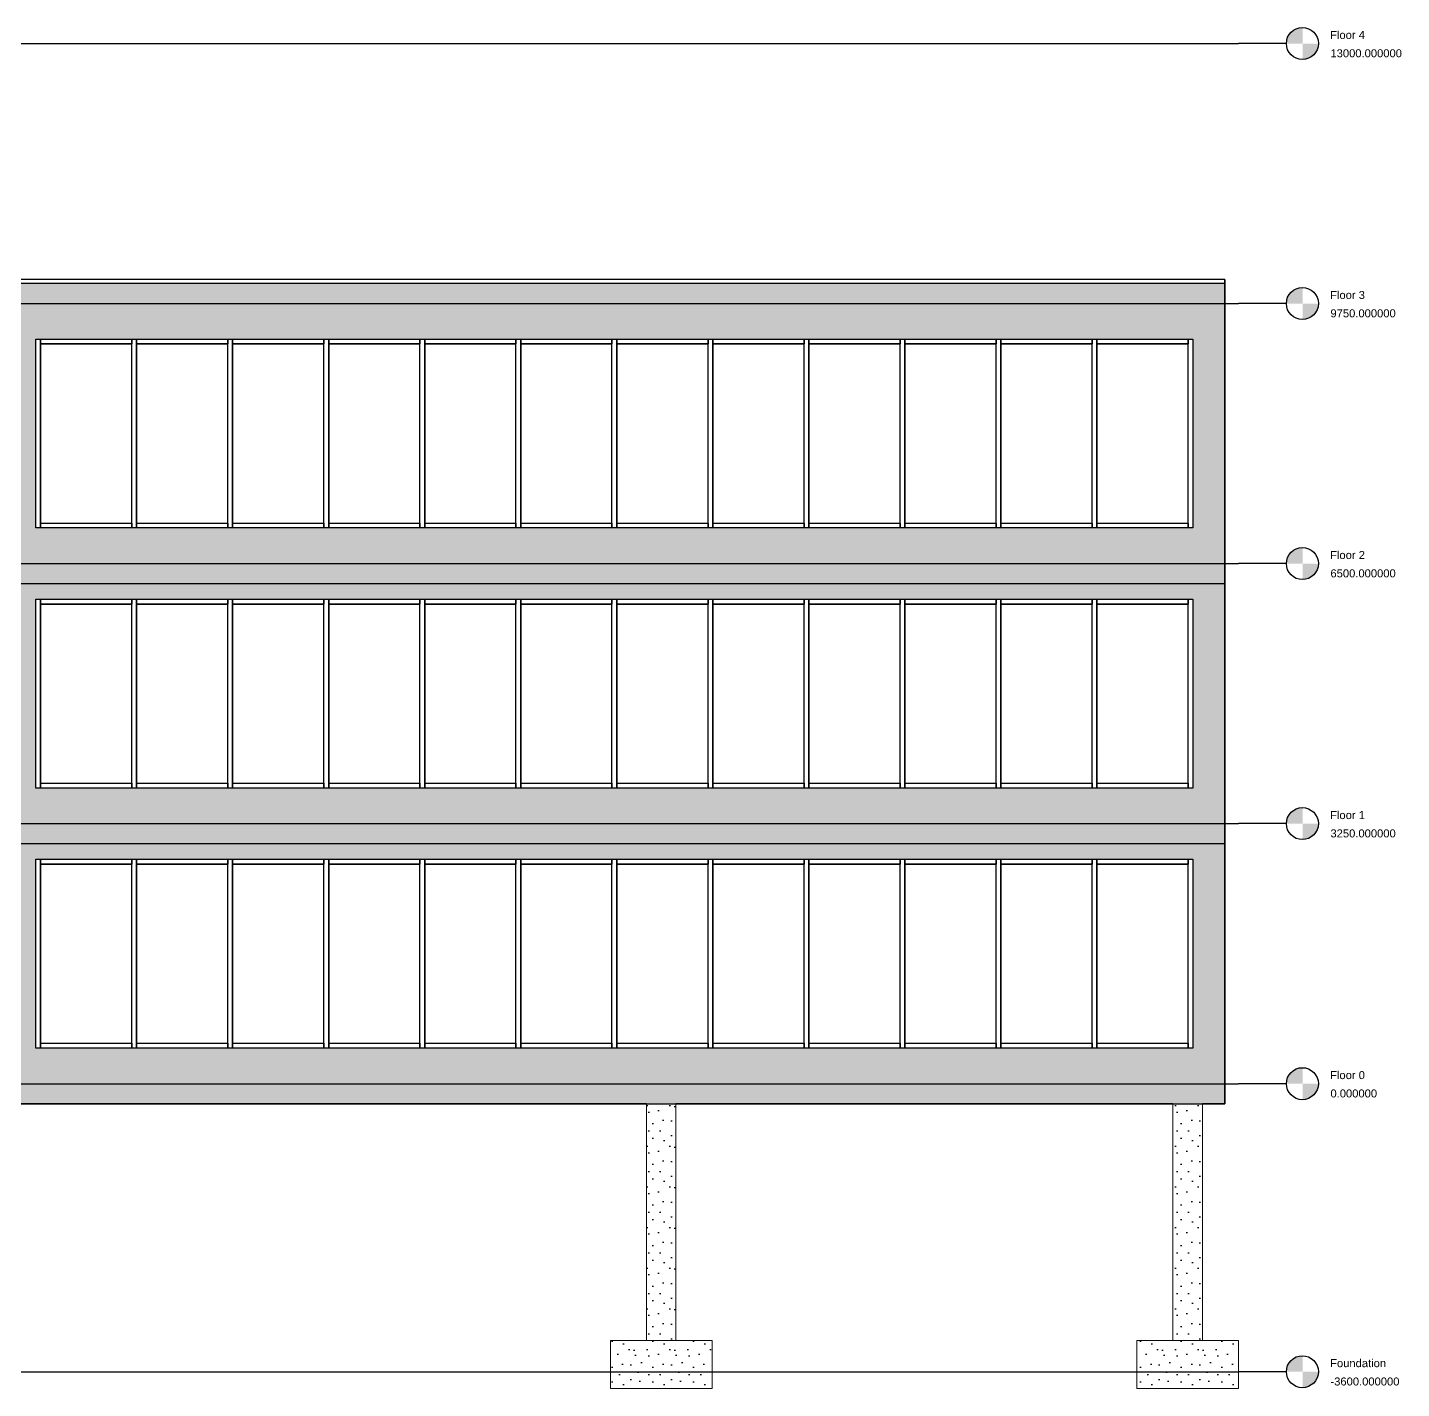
# Model space of a CAD drawing. Header units: millimetres. Extents: x -100 to 224448, y 0 to 22177.
# Drawn here: x 95565 to 112735, y 40 to 17050 of the extents above; entities that cross this region are included whole.
import ezdxf

# ---------------------------------------------------------------- set-up
doc = ezdxf.new("R2010")
doc.units = ezdxf.units.MM
doc.layers.get('0').update_dxf_attribs({"true_color": 0xdfdfdf})
for name, color, linetype in [('Background_Back bricks', 7, 'Continuous'), ('Background_Front bricks', 7, 'Continuous'), ('Background_GLASS', 161, 'Continuous'), ('Background_WINDOW_FRAME', 253, 'Continuous'), ('Elevation_Front bricks', 7, 'Continuous'), ('Viewport border', 7, 'Continuous')]:
    doc.layers.add(name, color=color, linetype=linetype)
doc.layers.add('Background_Concrete_ Reinforced', color=7, linetype='Continuous', lineweight=9)
doc.layers.add('Elevation_Concrete_ Reinforced', color=252, linetype='Continuous', lineweight=25)
doc.layers.add('Background_DETAIL_OBJECTS', color=7, linetype='Continuous', true_color=0xdfdfdf)
doc.styles.get("Standard").update_dxf_attribs({"font": 'arial.ttf'})

# ---------------------------------------------------------------- blocks, each defined once
blk = doc.blocks.new('_StoryIndicator')
h = blk.add_hatch(color=256)
h.paths.add_polyline_path([(-199, 0), (1, 0), (1, 200, 0.414214)])
h.paths.add_polyline_path([(201, 0), (1, 0), (1, -200, 0.414214)])
blk.add_line((-200, 0), (-800, 0))
blk.add_circle((-1, 0), 200)
for tag, p in [('STORYNAME', (346, 57)), ('STORYELEVATION', (350, -172))]:
    blk.add_attdef(tag, p, '', height=100)
blk = doc.blocks.new("AA'__section__..%5CMainBuilding.dwg", base_point=(4427, -9050, 0))
at = {"layer": 'Elevation_Concrete_ Reinforced'}
h = blk.add_hatch(dxfattribs=at)
h.set_pattern_fill('DOTS2', color=256, scale=20, style=0)
h.paths.add_polyline_path([(34216, -5450), (34216, -8410), (34586, -8410), (34586, -5450)])
h = blk.add_hatch(dxfattribs=at)
h.set_pattern_fill('DOTS2', color=256, scale=20, style=0)
h.paths.add_polyline_path([(40794, -5450), (40794, -8410), (41164, -8410), (41164, -5450)])
h = blk.add_hatch(dxfattribs=at)
h.set_pattern_fill('DOTS2', color=256, scale=20, style=0)
h.paths.add_polyline_path([(35036, -9010), (35036, -8410), (34586, -8410), (34216, -8410), (33766, -8410), (33766, -9010)])
h = blk.add_hatch(dxfattribs=at)
h.set_pattern_fill('DOTS2', color=256, scale=20, style=0)
h.paths.add_polyline_path([(41614, -9010), (41614, -8410), (41164, -8410), (40794, -8410), (40344, -8410), (40344, -9010)])
at = {"layer": 'Elevation_Front bricks'}
h = blk.add_hatch(dxfattribs=at)
h.set_pattern_fill('V_MASONRY300x75', color=256, scale=10, style=0)
h.paths.add_polyline_path([(41446, 4800), (26196, 4800), (26196, 4495), (26196, 4470), (26196, 4300), (26196, 1050), (41446, 1050)])
h.paths.add_polyline_path([(26586, 4105), (26646, 4105), (27786, 4105), (27846, 4105), (28986, 4105), (29046, 4105), (30186, 4105), (30246, 4105), (31386, 4105), (31446, 4105), (32586, 4105), (32646, 4105), (33786, 4105), (33846, 4105), (34986, 4105), (35046, 4105), (36186, 4105), (36246, 4105), (37386, 4105), (37446, 4105), (38586, 4105), (38646, 4105), (39786, 4105), (39846, 4105), (40986, 4105), (41046, 4105), (41046, 1745), (40986, 1745), (39846, 1745), (39786, 1745), (38646, 1745), (38586, 1745), (37446, 1745), (37386, 1745), (36246, 1745), (36186, 1745), (35046, 1745), (34986, 1745), (33846, 1745), (33786, 1745), (32646, 1745), (32586, 1745), (31446, 1745), (31386, 1745), (30246, 1745), (30186, 1745), (29046, 1745), (28986, 1745), (27846, 1745), (27786, 1745), (26646, 1745), (26586, 1745)], flags=16)
h = blk.add_hatch(dxfattribs=at)
h.set_pattern_fill('V_MASONRY300x75', color=256, scale=10, style=0)
h.paths.add_polyline_path([(26196, -2200), (41446, -2200), (41446, 1050), (26196, 1050)])
h.paths.add_polyline_path([(26586, 855), (26646, 855), (27786, 855), (27846, 855), (28986, 855), (29046, 855), (30186, 855), (30246, 855), (31386, 855), (31446, 855), (32586, 855), (32646, 855), (33786, 855), (33846, 855), (34986, 855), (35046, 855), (36186, 855), (36246, 855), (37386, 855), (37446, 855), (38586, 855), (38646, 855), (39786, 855), (39846, 855), (40986, 855), (41046, 855), (41046, -1505), (40986, -1505), (39846, -1505), (39786, -1505), (38646, -1505), (38586, -1505), (37446, -1505), (37386, -1505), (36246, -1505), (36186, -1505), (35046, -1505), (34986, -1505), (33846, -1505), (33786, -1505), (32646, -1505), (32586, -1505), (31446, -1505), (31386, -1505), (30246, -1505), (30186, -1505), (29046, -1505), (28986, -1505), (27846, -1505), (27786, -1505), (26646, -1505), (26586, -1505)], flags=16)
h = blk.add_hatch(dxfattribs=at)
h.set_pattern_fill('V_MASONRY300x75', color=256, scale=10, style=0)
h.paths.add_polyline_path([(41164, -5450), (41356, -5450), (41446, -5450), (41446, -2200), (26196, -2200), (26196, -5450), (34216, -5450), (34586, -5450), (40794, -5450)])
h.paths.add_polyline_path([(26586, -2395), (26646, -2395), (27786, -2395), (27846, -2395), (28986, -2395), (29046, -2395), (30186, -2395), (30246, -2395), (31386, -2395), (31446, -2395), (32586, -2395), (32646, -2395), (33786, -2395), (33846, -2395), (34986, -2395), (35046, -2395), (36186, -2395), (36246, -2395), (37386, -2395), (37446, -2395), (38586, -2395), (38646, -2395), (39786, -2395), (39846, -2395), (40986, -2395), (41046, -2395), (41046, -4755), (40986, -4755), (39846, -4755), (39786, -4755), (38646, -4755), (38586, -4755), (37446, -4755), (37386, -4755), (36246, -4755), (36186, -4755), (35046, -4755), (34986, -4755), (33846, -4755), (33786, -4755), (32646, -4755), (32586, -4755), (31446, -4755), (31386, -4755), (30246, -4755), (30186, -4755), (29046, -4755), (28986, -4755), (27846, -4755), (27786, -4755), (26646, -4755), (26586, -4755)], flags=16)
for p, q in [((5428, 7800), (41614, 7800)), ((5428, 7800), (41614, 7800)), ((5428, 4550), (41614, 4550)), ((5428, 4550), (41614, 4550)), ((5428, 1300), (41614, 1300)), ((5428, 1300), (41614, 1300)), ((5428, 1300), (41614, 1300)), ((5428, -1950), (41614, -1950)), ((5428, -1950), (41614, -1950)), ((5428, -1950), (41614, -1950)), ((5428, -5200), (41614, -5200)), ((5428, -5200), (41614, -5200)), ((5428, -5200), (41614, -5200)), ((5428, -8800), (41614, -8800))]:
    blk.add_line(p, q)
at = {"layer": 'Background_Back bricks', "extrusion": (0, 1, 1.06547e-32)}
for p, q in [((41446, 4800), (41446, 4800)), ((41446, 4800), (41446, 1050)), ((41446, 1050), (41446, 1050)), ((41446, 1050), (41446, 1050)), ((41446, 1050), (41446, -2200)), ((41446, -2200), (41446, -2200)), ((41446, -2200), (41446, -2200)), ((41446, -2200), (41446, -5450)), ((34216, -5450), (25929, -5450)), ((40794, -5450), (34586, -5450)), ((41356, -5450), (41164, -5450)), ((41446, -5450), (41356, -5450)), ((41356, -5450), (41356, -5450))]:
    blk.add_line(p, q, dxfattribs=at)
at = {"layer": 'Background_Concrete_ Reinforced', "extrusion": (0, 1, 1.06547e-32)}
for p, q in [((41356, -5450), (26106, -5450)), ((34216, -5450), (34216, -8410)), ((34586, -5450), (34586, -8410)), ((34586, -5450), (34586, -8410)), ((40794, -5450), (40794, -8410)), ((41164, -5450), (41164, -8410)), ((41164, -5450), (41164, -8410)), ((33766, -8410), (35036, -8410)), ((33766, -8410), (33766, -9010)), ((35036, -9010), (35036, -8410)), ((35036, -9010), (35036, -8410)), ((35036, -8410), (35036, -8410)), ((40344, -8410), (40344, -9010)), ((40344, -8410), (41614, -8410)), ((41614, -9010), (41614, -8410)), ((41614, -8410), (41614, -8410)), ((41614, -9010), (41614, -8410)), ((35036, -9010), (33766, -9010)), ((33766, -9010), (33766, -9010)), ((35036, -9010), (33766, -9010)), ((41614, -9010), (40344, -9010)), ((40344, -9010), (40344, -9010)), ((41614, -9010), (40344, -9010))]:
    blk.add_line(p, q, dxfattribs=at)
at = {"layer": 'Background_DETAIL_OBJECTS', "extrusion": (0, 1, 1.06547e-32)}
for p, q in [((41446, 4850), (26196, 4850)), ((41446, 4850), (41446, 4800)), ((41446, 4800), (41446, 4850)), ((41446, 4800), (26196, 4800))]:
    blk.add_line(p, q, dxfattribs=at)
at = {"layer": 'Background_Front bricks', "extrusion": (0, 1, 1.06547e-32)}
for p, q in [((41446, 4800), (26196, 4800)), ((41446, 4800), (41446, 1050)), ((41446, 1050), (41446, 4800)), ((26586, 1745), (26586, 4105)), ((26586, 4105), (41046, 4105)), ((41046, 4105), (41046, 1745)), ((41046, 1745), (26586, 1745)), ((26196, 1050), (41446, 1050)), ((26196, 1050), (41446, 1050)), ((41446, 1050), (41446, -2200)), ((41446, -2200), (41446, 1050)), ((26586, -1505), (26586, 855)), ((26586, 855), (41046, 855)), ((41046, 855), (41046, -1505)), ((41046, -1505), (26586, -1505)), ((26196, -2200), (41446, -2200)), ((26196, -2200), (41446, -2200)), ((41446, -2200), (41446, -5450)), ((41446, -5450), (41446, -2200)), ((26586, -4755), (26586, -2395)), ((26586, -2395), (41046, -2395)), ((41046, -2395), (41046, -4755)), ((41046, -4755), (26586, -4755)), ((26196, -5450), (41446, -5450)), ((41356, -5450), (41446, -5450))]:
    blk.add_line(p, q, dxfattribs=at)
at = {"layer": 'Background_GLASS', "extrusion": (0, 1, 1.06547e-32)}
for p, q in [((26646, 4045), (27786, 4045)), ((26646, 1805), (26646, 4045)), ((27846, 4045), (28986, 4045)), ((27846, 1805), (27846, 4045)), ((29046, 1805), (29046, 4045)), ((29046, 4045), (30186, 4045)), ((30246, 4045), (31386, 4045)), ((30246, 1805), (30246, 4045)), ((31446, 1805), (31446, 4045)), ((31446, 4045), (32586, 4045)), ((32646, 4045), (33786, 4045)), ((32646, 1805), (32646, 4045)), ((33846, 4045), (34986, 4045)), ((33846, 1805), (33846, 4045)), ((35046, 4045), (36186, 4045)), ((35046, 1805), (35046, 4045)), ((36246, 1805), (36246, 4045)), ((36246, 4045), (37386, 4045)), ((37446, 4045), (38586, 4045)), ((37446, 1805), (37446, 4045)), ((38646, 4045), (39786, 4045)), ((38646, 1805), (38646, 4045)), ((39846, 4045), (40986, 4045)), ((39846, 1805), (39846, 4045)), ((26646, -1445), (26646, 795)), ((26646, 795), (27786, 795)), ((27846, -1445), (27846, 795)), ((27846, 795), (28986, 795)), ((29046, 795), (30186, 795)), ((29046, -1445), (29046, 795)), ((30246, 795), (31386, 795)), ((30246, -1445), (30246, 795)), ((31446, -1445), (31446, 795)), ((31446, 795), (32586, 795)), ((32646, -1445), (32646, 795)), ((32646, 795), (33786, 795)), ((33846, -1445), (33846, 795)), ((33846, 795), (34986, 795)), ((35046, 795), (36186, 795)), ((35046, -1445), (35046, 795)), ((36246, 795), (37386, 795)), ((36246, -1445), (36246, 795)), ((37446, 795), (38586, 795)), ((37446, -1445), (37446, 795)), ((38646, 795), (39786, 795)), ((38646, -1445), (38646, 795)), ((39846, -1445), (39846, 795)), ((39846, 795), (40986, 795)), ((26646, -4695), (26646, -2455)), ((26646, -2455), (27786, -2455)), ((27846, -2455), (28986, -2455)), ((27846, -4695), (27846, -2455)), ((29046, -2455), (30186, -2455)), ((29046, -4695), (29046, -2455)), ((30246, -4695), (30246, -2455)), ((30246, -2455), (31386, -2455)), ((31446, -4695), (31446, -2455)), ((31446, -2455), (32586, -2455)), ((32646, -2455), (33786, -2455)), ((32646, -4695), (32646, -2455)), ((33846, -2455), (34986, -2455)), ((33846, -4695), (33846, -2455)), ((35046, -2455), (36186, -2455)), ((35046, -4695), (35046, -2455)), ((36246, -4695), (36246, -2455)), ((36246, -2455), (37386, -2455)), ((37446, -4695), (37446, -2455)), ((37446, -2455), (38586, -2455)), ((38646, -2455), (39786, -2455)), ((38646, -4695), (38646, -2455)), ((39846, -4695), (39846, -2455)), ((39846, -2455), (40986, -2455))]:
    blk.add_line(p, q, dxfattribs=at)
at = {"layer": 'Background_WINDOW_FRAME', "extrusion": (0, 1, 1.06547e-32)}
for p, q in [((26586, 1745), (26586, 4105)), ((26586, 4105), (26646, 4105)), ((26646, 4105), (27786, 4105)), ((26646, 4105), (26646, 1745)), ((26646, 4045), (26646, 4105)), ((27786, 4045), (26646, 4045)), ((27786, 1745), (27786, 4105)), ((27786, 4105), (27786, 4045)), ((27786, 4105), (27846, 4105)), ((27846, 4105), (28986, 4105)), ((27846, 4105), (27846, 1745)), ((27846, 4045), (27846, 4105)), ((28986, 4045), (27846, 4045)), ((28986, 1745), (28986, 4105)), ((28986, 4105), (29046, 4105)), ((28986, 4105), (28986, 4045)), ((29046, 4105), (29046, 1745)), ((29046, 4045), (29046, 4105)), ((29046, 4105), (30186, 4105)), ((30186, 4045), (29046, 4045)), ((30186, 4105), (30246, 4105)), ((30186, 4105), (30186, 4045)), ((30186, 1745), (30186, 4105)), ((30246, 4105), (30246, 1745)), ((30246, 4045), (30246, 4105)), ((30246, 4105), (31386, 4105)), ((31386, 4045), (30246, 4045)), ((31386, 1745), (31386, 4105)), ((31386, 4105), (31446, 4105)), ((31386, 4105), (31386, 4045)), ((31446, 4105), (31446, 1745)), ((31446, 4045), (31446, 4105)), ((31446, 4105), (32586, 4105)), ((32586, 4045), (31446, 4045)), ((32586, 4105), (32646, 4105)), ((32586, 4105), (32586, 4045)), ((32586, 1745), (32586, 4105)), ((32646, 4105), (33786, 4105)), ((32646, 4045), (32646, 4105)), ((32646, 4105), (32646, 1745)), ((33786, 4045), (32646, 4045)), ((33786, 4105), (33846, 4105)), ((33786, 1745), (33786, 4105)), ((33786, 4105), (33786, 4045)), ((33846, 4105), (34986, 4105)), ((33846, 4045), (33846, 4105)), ((33846, 4105), (33846, 1745)), ((34986, 4045), (33846, 4045)), ((34986, 4105), (35046, 4105)), ((34986, 1745), (34986, 4105)), ((34986, 4105), (34986, 4045)), ((35046, 4105), (35046, 1745)), ((35046, 4045), (35046, 4105)), ((35046, 4105), (36186, 4105)), ((36186, 4045), (35046, 4045)), ((36186, 1745), (36186, 4105)), ((36186, 4105), (36246, 4105)), ((36186, 4105), (36186, 4045)), ((36246, 4045), (36246, 4105)), ((36246, 4105), (37386, 4105)), ((36246, 4105), (36246, 1745)), ((37386, 4045), (36246, 4045)), ((37386, 1745), (37386, 4105)), ((37386, 4105), (37386, 4045)), ((37386, 4105), (37446, 4105)), ((37446, 4105), (37446, 1745)), ((37446, 4105), (38586, 4105)), ((37446, 4045), (37446, 4105)), ((38586, 4045), (37446, 4045)), ((38586, 1745), (38586, 4105)), ((38586, 4105), (38586, 4045)), ((38586, 4105), (38646, 4105)), ((38646, 4105), (38646, 1745)), ((38646, 4105), (39786, 4105)), ((38646, 4045), (38646, 4105)), ((39786, 4045), (38646, 4045)), ((39786, 4105), (39786, 4045)), ((39786, 4105), (39846, 4105)), ((39786, 1745), (39786, 4105)), ((39846, 4105), (39846, 1745)), ((39846, 4045), (39846, 4105)), ((39846, 4105), (40986, 4105)), ((40986, 4045), (39846, 4045)), ((40986, 1745), (40986, 4105)), ((40986, 4105), (40986, 4045)), ((40986, 4105), (41046, 4105)), ((26646, 1745), (26646, 1805)), ((26646, 1805), (27786, 1805)), ((27786, 1805), (27786, 1745)), ((27846, 1805), (28986, 1805)), ((27846, 1745), (27846, 1805)), ((28986, 1805), (28986, 1745)), ((29046, 1805), (30186, 1805)), ((29046, 1745), (29046, 1805)), ((30186, 1805), (30186, 1745)), ((30246, 1805), (31386, 1805)), ((30246, 1745), (30246, 1805)), ((31386, 1805), (31386, 1745)), ((31446, 1805), (32586, 1805)), ((31446, 1745), (31446, 1805)), ((32586, 1805), (32586, 1745)), ((32646, 1745), (32646, 1805)), ((32646, 1805), (33786, 1805)), ((33786, 1805), (33786, 1745)), ((33846, 1745), (33846, 1805)), ((33846, 1805), (34986, 1805)), ((34986, 1805), (34986, 1745)), ((35046, 1805), (36186, 1805)), ((35046, 1745), (35046, 1805)), ((36186, 1805), (36186, 1745)), ((36246, 1805), (37386, 1805)), ((36246, 1745), (36246, 1805)), ((37386, 1805), (37386, 1745)), ((37446, 1805), (38586, 1805)), ((37446, 1745), (37446, 1805)), ((38586, 1805), (38586, 1745)), ((38646, 1745), (38646, 1805)), ((38646, 1805), (39786, 1805)), ((39786, 1805), (39786, 1745)), ((39846, 1745), (39846, 1805)), ((39846, 1805), (40986, 1805)), ((40986, 1805), (40986, 1745)), ((26586, 855), (26646, 855)), ((26586, -1505), (26586, 855)), ((26646, 855), (26646, -1505)), ((26646, 795), (26646, 855)), ((26646, 855), (27786, 855)), ((27786, 795), (26646, 795)), ((27786, 855), (27786, 795)), ((27786, -1505), (27786, 855)), ((27786, 855), (27846, 855)), ((27846, 855), (28986, 855)), ((27846, 855), (27846, -1505)), ((27846, 795), (27846, 855)), ((28986, 795), (27846, 795)), ((28986, 855), (28986, 795)), ((28986, 855), (29046, 855)), ((28986, -1505), (28986, 855)), ((29046, 855), (29046, -1505)), ((29046, 795), (29046, 855)), ((29046, 855), (30186, 855)), ((30186, 795), (29046, 795)), ((30186, 855), (30186, 795)), ((30186, 855), (30246, 855)), ((30186, -1505), (30186, 855)), ((30246, 855), (31386, 855)), ((30246, 855), (30246, -1505)), ((30246, 795), (30246, 855)), ((31386, 795), (30246, 795)), ((31386, -1505), (31386, 855)), ((31386, 855), (31446, 855)), ((31386, 855), (31386, 795)), ((31446, 855), (32586, 855)), ((31446, 855), (31446, -1505)), ((31446, 795), (31446, 855)), ((32586, 795), (31446, 795)), ((32586, -1505), (32586, 855)), ((32586, 855), (32646, 855)), ((32586, 855), (32586, 795)), ((32646, 855), (32646, -1505)), ((32646, 795), (32646, 855)), ((32646, 855), (33786, 855)), ((33786, 795), (32646, 795)), ((33786, -1505), (33786, 855)), ((33786, 855), (33786, 795)), ((33786, 855), (33846, 855)), ((33846, 855), (34986, 855)), ((33846, 855), (33846, -1505)), ((33846, 795), (33846, 855)), ((34986, 795), (33846, 795)), ((34986, -1505), (34986, 855)), ((34986, 855), (34986, 795)), ((34986, 855), (35046, 855)), ((35046, 855), (35046, -1505)), ((35046, 855), (36186, 855)), ((35046, 795), (35046, 855)), ((36186, 795), (35046, 795)), ((36186, 855), (36186, 795)), ((36186, 855), (36246, 855)), ((36186, -1505), (36186, 855)), ((36246, 855), (36246, -1505)), ((36246, 795), (36246, 855)), ((36246, 855), (37386, 855)), ((37386, 795), (36246, 795)), ((37386, -1505), (37386, 855)), ((37386, 855), (37446, 855)), ((37386, 855), (37386, 795)), ((37446, 855), (37446, -1505)), ((37446, 795), (37446, 855)), ((37446, 855), (38586, 855)), ((38586, 795), (37446, 795)), ((38586, 855), (38646, 855)), ((38586, -1505), (38586, 855)), ((38586, 855), (38586, 795)), ((38646, 855), (39786, 855)), ((38646, 795), (38646, 855)), ((38646, 855), (38646, -1505)), ((39786, 795), (38646, 795)), ((39786, 855), (39846, 855)), ((39786, -1505), (39786, 855)), ((39786, 855), (39786, 795)), ((39846, 795), (39846, 855)), ((39846, 855), (39846, -1505)), ((39846, 855), (40986, 855)), ((40986, 795), (39846, 795)), ((40986, 855), (41046, 855)), ((40986, -1505), (40986, 855)), ((40986, 855), (40986, 795)), ((26646, -1445), (27786, -1445)), ((26646, -1505), (26646, -1445)), ((27786, -1445), (27786, -1505)), ((27846, -1505), (27846, -1445)), ((27846, -1445), (28986, -1445)), ((28986, -1445), (28986, -1505)), ((29046, -1505), (29046, -1445)), ((29046, -1445), (30186, -1445)), ((30186, -1445), (30186, -1505)), ((30246, -1505), (30246, -1445)), ((30246, -1445), (31386, -1445)), ((31386, -1445), (31386, -1505)), ((31446, -1445), (32586, -1445)), ((31446, -1505), (31446, -1445)), ((32586, -1445), (32586, -1505)), ((32646, -1505), (32646, -1445)), ((32646, -1445), (33786, -1445)), ((33786, -1445), (33786, -1505)), ((33846, -1445), (34986, -1445)), ((33846, -1505), (33846, -1445)), ((34986, -1445), (34986, -1505)), ((35046, -1505), (35046, -1445)), ((35046, -1445), (36186, -1445)), ((36186, -1445), (36186, -1505)), ((36246, -1505), (36246, -1445)), ((36246, -1445), (37386, -1445)), ((37386, -1445), (37386, -1505)), ((37446, -1445), (38586, -1445)), ((37446, -1505), (37446, -1445)), ((38586, -1445), (38586, -1505)), ((38646, -1445), (39786, -1445)), ((38646, -1505), (38646, -1445)), ((39786, -1445), (39786, -1505)), ((39846, -1505), (39846, -1445)), ((39846, -1445), (40986, -1445)), ((40986, -1445), (40986, -1505)), ((26586, -2395), (26646, -2395)), ((26586, -4755), (26586, -2395)), ((26646, -2395), (27786, -2395)), ((26646, -2455), (26646, -2395)), ((26646, -2395), (26646, -4755)), ((27786, -2395), (27786, -2455)), ((27786, -2395), (27846, -2395)), ((27786, -4755), (27786, -2395)), ((27846, -2395), (27846, -4755)), ((27846, -2455), (27846, -2395)), ((27846, -2395), (28986, -2395)), ((28986, -2395), (29046, -2395)), ((28986, -4755), (28986, -2395)), ((28986, -2395), (28986, -2455)), ((29046, -2395), (29046, -4755)), ((29046, -2395), (30186, -2395)), ((29046, -2455), (29046, -2395)), ((30186, -2395), (30246, -2395)), ((30186, -2395), (30186, -2455)), ((30186, -4755), (30186, -2395)), ((30246, -2455), (30246, -2395)), ((30246, -2395), (30246, -4755)), ((30246, -2395), (31386, -2395)), ((31386, -2395), (31386, -2455)), ((31386, -4755), (31386, -2395)), ((31386, -2395), (31446, -2395)), ((31446, -2455), (31446, -2395)), ((31446, -2395), (32586, -2395)), ((31446, -2395), (31446, -4755)), ((32586, -2395), (32646, -2395)), ((32586, -4755), (32586, -2395)), ((32586, -2395), (32586, -2455)), ((32646, -2395), (32646, -4755)), ((32646, -2455), (32646, -2395)), ((32646, -2395), (33786, -2395)), ((33786, -2395), (33846, -2395)), ((33786, -2395), (33786, -2455)), ((33786, -4755), (33786, -2395)), ((33846, -2395), (33846, -4755)), ((33846, -2395), (34986, -2395)), ((33846, -2455), (33846, -2395)), ((34986, -4755), (34986, -2395)), ((34986, -2395), (34986, -2455)), ((34986, -2395), (35046, -2395)), ((35046, -2395), (35046, -4755)), ((35046, -2395), (36186, -2395)), ((35046, -2455), (35046, -2395)), ((36186, -2395), (36186, -2455)), ((36186, -4755), (36186, -2395)), ((36186, -2395), (36246, -2395)), ((36246, -2455), (36246, -2395)), ((36246, -2395), (37386, -2395)), ((36246, -2395), (36246, -4755)), ((37386, -2395), (37386, -2455)), ((37386, -2395), (37446, -2395)), ((37386, -4755), (37386, -2395)), ((37446, -2395), (37446, -4755)), ((37446, -2455), (37446, -2395)), ((37446, -2395), (38586, -2395)), ((38586, -2395), (38586, -2455)), ((38586, -4755), (38586, -2395)), ((38586, -2395), (38646, -2395)), ((38646, -2395), (39786, -2395)), ((38646, -2455), (38646, -2395)), ((38646, -2395), (38646, -4755)), ((39786, -2395), (39846, -2395)), ((39786, -2395), (39786, -2455)), ((39786, -4755), (39786, -2395)), ((39846, -2455), (39846, -2395)), ((39846, -2395), (39846, -4755)), ((39846, -2395), (40986, -2395)), ((40986, -2395), (40986, -2455)), ((40986, -4755), (40986, -2395)), ((40986, -2395), (41046, -2395)), ((27786, -2455), (26646, -2455)), ((28986, -2455), (27846, -2455)), ((30186, -2455), (29046, -2455)), ((31386, -2455), (30246, -2455)), ((32586, -2455), (31446, -2455)), ((33786, -2455), (32646, -2455)), ((34986, -2455), (33846, -2455)), ((36186, -2455), (35046, -2455)), ((37386, -2455), (36246, -2455)), ((38586, -2455), (37446, -2455)), ((39786, -2455), (38646, -2455)), ((40986, -2455), (39846, -2455)), ((26646, -4695), (27786, -4695)), ((26646, -4755), (26646, -4695)), ((27786, -4695), (27786, -4755)), ((27846, -4755), (27846, -4695)), ((27846, -4695), (28986, -4695)), ((28986, -4695), (28986, -4755)), ((29046, -4695), (30186, -4695)), ((29046, -4755), (29046, -4695)), ((30186, -4695), (30186, -4755)), ((30246, -4695), (31386, -4695)), ((30246, -4755), (30246, -4695)), ((31386, -4695), (31386, -4755)), ((31446, -4755), (31446, -4695)), ((31446, -4695), (32586, -4695)), ((32586, -4695), (32586, -4755)), ((32646, -4755), (32646, -4695)), ((32646, -4695), (33786, -4695)), ((33786, -4695), (33786, -4755)), ((33846, -4695), (34986, -4695)), ((33846, -4755), (33846, -4695)), ((34986, -4695), (34986, -4755)), ((35046, -4755), (35046, -4695)), ((35046, -4695), (36186, -4695)), ((36186, -4695), (36186, -4755)), ((36246, -4755), (36246, -4695)), ((36246, -4695), (37386, -4695)), ((37386, -4695), (37386, -4755)), ((37446, -4695), (38586, -4695)), ((37446, -4755), (37446, -4695)), ((38586, -4695), (38586, -4755)), ((38646, -4695), (39786, -4695)), ((38646, -4755), (38646, -4695)), ((39786, -4695), (39786, -4755)), ((39846, -4695), (40986, -4695)), ((39846, -4755), (39846, -4695)), ((40986, -4695), (40986, -4755))]:
    blk.add_line(p, q, dxfattribs=at)
for p, values in [((42414, 7800), {'STORYNAME': 'Floor 4', 'STORYELEVATION': '13000.000000'}), ((42414, 7800), {'STORYNAME': 'Floor 4', 'STORYELEVATION': '13000.000000'}), ((42414, 4550), {'STORYNAME': 'Floor 3', 'STORYELEVATION': '9750.000000'}), ((42414, 4550), {'STORYNAME': 'Floor 3', 'STORYELEVATION': '9750.000000'}), ((42414, 1300), {'STORYNAME': 'Floor 2', 'STORYELEVATION': '6500.000000'}), ((42414, 1300), {'STORYNAME': 'Floor 2', 'STORYELEVATION': '6500.000000'}), ((42414, 1300), {'STORYNAME': 'Floor 2', 'STORYELEVATION': '6500.000000'}), ((42414, -1950), {'STORYNAME': 'Floor 1', 'STORYELEVATION': '3250.000000'}), ((42414, -1950), {'STORYNAME': 'Floor 1', 'STORYELEVATION': '3250.000000'}), ((42414, -1950), {'STORYNAME': 'Floor 1', 'STORYELEVATION': '3250.000000'}), ((42414, -5200), {'STORYNAME': 'Floor 0', 'STORYELEVATION': '0.000000'}), ((42414, -5200), {'STORYNAME': 'Floor 0', 'STORYELEVATION': '0.000000'}), ((42414, -5200), {'STORYNAME': 'Floor 0', 'STORYELEVATION': '0.000000'}), ((42414, -8800), {'STORYNAME': 'Foundation', 'STORYELEVATION': '-3600.000000'})]:
    blk.add_blockref('_StoryIndicator', p).add_auto_attribs(values)

msp = doc.modelspace()

# ---------------------------------------------------------------- block references
at = {"layer": 'Viewport border'}
msp.add_blockref("AA'__section__..%5CMainBuilding.dwg", (73510, 0), dxfattribs=at)

doc.saveas('drawing.dxf')
